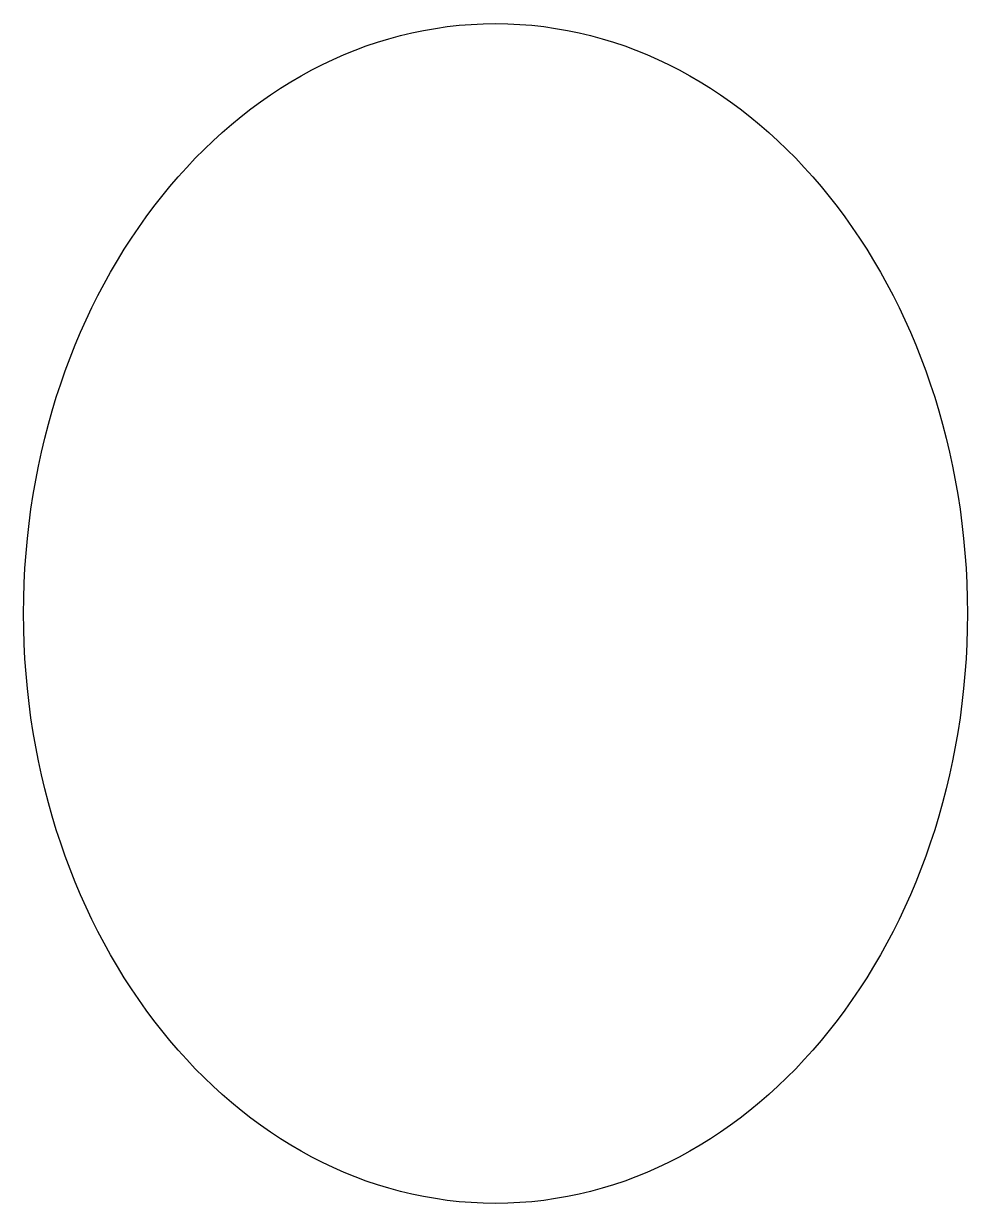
# Model space of a CAD drawing. Header units: millimetres. Extents: x 0 to 300, y 0 to 375.
import ezdxf

# ---------------------------------------------------------------- set-up
doc = ezdxf.new("R2010")
doc.units = ezdxf.units.MM
doc.layers.add('CUT', color=7, linetype='Continuous')

msp = doc.modelspace()

# ---------------------------------------------------------------- linework, layer by layer
at = {"layer": 'CUT'}
msp.add_ellipse((150, 187.5), major_axis=(0, 187.5), ratio=0.8, dxfattribs=at)

doc.saveas('drawing.dxf')
